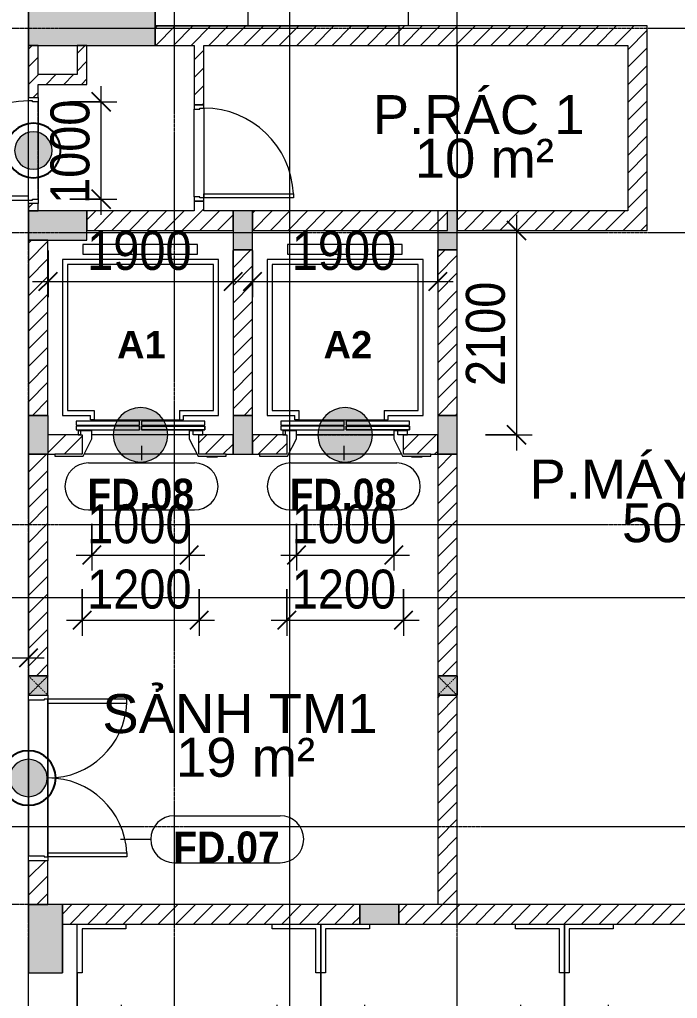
# Model space of a CAD drawing. Header units: millimetres. Extents: x 25998 to 252958, y -15958 to 83425.
# Drawn here: x 44361 to 51113, y 43574 to 53627 of the extents above; entities that cross this region are included whole.
import ezdxf

# ---------------------------------------------------------------- set-up
doc = ezdxf.new("R2010")
doc.units = ezdxf.units.MM
for name, pattern in [('Dash', [6, 3, -3]), ('Dash 1_8_', [6.35, 3.175, -3.175]), ('Dash Dot 3_16_', [7.9375, 4.7625, -1.5875, 0, -1.5875]), ('Grid Line', [22.225, 12.7, -3.175, 3.175, -3.175])]:
    doc.linetypes.add(name, pattern=pattern)
for name, color, linetype, lineweight in [('0-1', 7, 'Continuous', 5), ('A-ANNO-DIMS', 211, 'Continuous', 9), ('A-ANNO-DIMS-160', 211, 'Continuous', 9), ('A-ANNO-NOTE', 131, 'Continuous', 9), ('A-ANNO-NOTE-1', 131, 'Continuous', 25), ('A-AREA', 32, 'Dash 1_8_', 9), ('A-AREA-IDEN', 2, 'Continuous', 9), ('A-DETL-GENF-2', 1, 'Continuous', 9), ('A-DOOR-1', 1, 'Continuous', 9), ('A-DOOR-2', 21, 'Continuous', 9), ('A-DOOR-FRAM-1', 1, 'Continuous', 9), ('A-DOOR-IDEN', 31, 'Continuous', 9), ('A-FLOR', 192, 'Continuous', 9), ('A-FLOR-1', 7, 'Continuous', 9), ('A-WALL', 113, 'Continuous', 9), ('A-WALL-1', 113, 'Continuous', 18), ('A-WALL-PATT-2', 111, 'Continuous', 9), ('C-PRKG', 70, 'Continuous', 9), ('G-ANNO-SYMB-1', 111, 'Dash Dot 3_16_', 18), ('G-ANNO-TEXT-1', 7, 'Continuous', 9), ('G-IMPT', 8, 'Continuous', 9), ('M-EQPM', 50, 'Continuous', 9), ('S-COLS', 52, 'Continuous', 9), ('S-COLS-1', 52, 'Continuous', 5), ('S-COLS-2', 250, 'Continuous', 18), ('S-COLS-4', 52, 'Dash', 9), ('S-COLS-5', 52, 'Continuous', 18), ('S-COLS-HDLN', 52, 'Dash', 9), ('S-GRID-1', 1, 'Grid Line', 9)]:
    doc.layers.add(name, color=color, linetype=linetype, lineweight=lineweight)
doc.styles.add('Arial_3', font='arial_0.ttf', dxfattribs={"height": 400})
doc.styles.add('Arial_5', font='arial_0.ttf', dxfattribs={"height": 280})
doc.styles.add('Arial_B', font='arialbd_0.ttf', dxfattribs={"width": 0.9, "height": 320})
doc.styles.add('UTM Avo', font='UTM Avo.ttf', dxfattribs={"width": 0.9, "height": 400})
doc.dimstyles.new('1_Dim_chi_tiet_2_5', dxfattribs={"dimscale": 304.8, "dimtxt": 399.720379, "dimasz": 0.629921, "dimexe": 0.524934, "dimexo": 0.0625, "dimgap": 0.052493, "dimtad": 1, "dimdec": 0, "dimrnd": 5, "dimzin": 0, "dimdsep": 46, "dimtxsty": 'UTM Avo', "dimblk1": 'OBLIQUE', "dimblk2": 'OBLIQUE', "dimsah": 1, "dimcen": 0.09, "dimdle": 0.524934, "dimazin": 0, "dimtfac": 1, "dimtdec": 4, "dimtix": 1, "dimtmove": 0, "dimatfit": 3, "dimfxl": 1.049869, "dimfxlon": 1, "dimtvp": 1, "dimtolj": 1, "dimtzin": 0, "dimarcsym": 2})
pattern_1 = [(45, (0, 0), (-90.50967, 90.50967), [])]

# ---------------------------------------------------------------- blocks, each defined once
blk = doc.blocks.new('NCV_TKTC_KET CAU_rvt-1-TKCS_MB TẦNG HẦM')
at = {"layer": 'S-COLS-1'}
for points in [[(44771, 53362), (45753, 53362), (45753, 53712), (44453, 53712), (44453, 53362), (44653, 53362)], [(48853, 53562), (48853, 53562), (48253, 53562)], [(45053, 51362), (45053, 51662), (44453, 51662), (44453, 51362), (44829, 51362)], [(46753, 51262), (46753, 51662), (46553, 51662), (46553, 51262)], [(48853, 51262), (48853, 51662), (48753, 51662), (48753, 51462), (48653, 51462), (48653, 51262), (48791, 51262)], [(44653, 49162), (44653, 49562), (44453, 49562), (44453, 49162), (44584, 49162)], [(46753, 49162), (46753, 49562), (46553, 49562), (46553, 49162)], [(48852, 49162), (48853, 49162), (48853, 49562), (48653, 49562), (48653, 49162)], [(44803, 43837), (44803, 44537), (44453, 44537), (44453, 43837), (44653, 43837)], [(48053, 44337), (48253, 44337), (48253, 44537), (47853, 44537), (47853, 44337)]]:
    blk.add_hatch(color=256, dxfattribs=at).paths.add_polyline_path(points)
at = {"layer": 'A-FLOR-1'}
for p, q in [((46103, 49362), (45103, 49362)), ((48203, 49362), (47203, 49362))]:
    blk.add_line(p, q, dxfattribs=at)
at = {"layer": 'S-COLS-2'}
for p, q in [((44453, 53712), (44453, 53362)), ((45753, 53362), (45753, 53712)), ((48253, 53562), (48253, 53362)), ((48853, 53562), (48253, 53562)), ((48853, 53362), (48853, 53562)), ((44453, 53362), (45753, 53362)), ((48253, 53362), (48853, 53362)), ((44453, 51662), (44453, 51362)), ((45053, 51662), (44453, 51662)), ((45053, 51362), (45053, 51662)), ((46753, 51662), (46553, 51662)), ((46553, 51662), (46553, 51262)), ((46753, 51262), (46753, 51662)), ((48853, 51662), (48653, 51662)), ((48653, 51662), (48653, 51262)), ((48853, 51262), (48853, 51662)), ((44453, 51362), (45053, 51362)), ((46553, 51262), (46753, 51262)), ((48653, 51262), (48853, 51262)), ((44653, 49562), (44453, 49562)), ((44453, 49562), (44453, 49162)), ((44653, 49162), (44653, 49562)), ((46753, 49562), (46553, 49562)), ((46553, 49562), (46553, 49162)), ((46753, 49162), (46753, 49562)), ((48853, 49562), (48653, 49562)), ((48653, 49562), (48653, 49162)), ((48853, 49162), (48853, 49562)), ((44453, 49162), (44653, 49162)), ((46553, 49162), (46753, 49162)), ((48653, 49162), (48853, 49162)), ((44803, 44537), (44453, 44537)), ((44453, 44537), (44453, 43837)), ((44803, 43837), (44803, 44537)), ((47853, 44537), (47853, 44337)), ((48253, 44537), (47853, 44537)), ((48253, 44337), (48253, 44537)), ((47853, 44337), (48253, 44337)), ((44453, 43837), (44803, 43837))]:
    blk.add_line(p, q, dxfattribs=at)
blk = doc.blocks.new('FD_07 - FD_07-1700x2200-CỬA ĐI 2 CÁNH-957538-TKCS_MB TẦNG HẦM')
at = {"layer": 'A-DETL-GENF-2'}
for p, q in [((-810, -910), (-810, -100)), ((-810, -100), (-770, -100)), ((-770, -100), (-770, -910)), ((810, -100), (770, -100)), ((770, -100), (770, -910)), ((810, -910), (810, -100)), ((-770, -910), (-810, -910)), ((770, -910), (810, -910))]:
    blk.add_line(p, q, dxfattribs=at)
for centre, start, end in [((-810, -100), 272.8306, 360), ((810, -100), 180, 267.1694)]:
    blk.add_arc(centre, 810, start, end, dxfattribs=at)
at = {"layer": 'A-DOOR-1'}
for p, q in [((800, 100), (-800, 100)), ((-810, -100), (810, -100))]:
    blk.add_line(p, q, dxfattribs=at)
at = {"layer": 'A-DOOR-FRAM-1'}
for p, q in [((-850, 100), (-800, 100)), ((-850, -100), (-850, 100)), ((-800, 100), (-800, -60)), ((800, 100), (850, 100)), ((800, -60), (800, 100)), ((850, 100), (850, -100)), ((-810, -100), (-850, -100)), ((-800, -60), (-810, -60)), ((-810, -60), (-810, -100)), ((810, -60), (800, -60)), ((810, -100), (810, -60)), ((850, -100), (810, -100))]:
    blk.add_line(p, q, dxfattribs=at)
blk = doc.blocks.new('Thang may HIEN - Dài x Rộng - 2000x2000-2402764-TKCS_MB TẦNG HẦM')
at = {"layer": 'A-DOOR-2'}
for p, q in [((-590, 120), (-880, 120)), ((-880, 120), (-880, 100)), ((-680, 124), (-790, 124)), ((-790, 124), (-790, 120)), ((-680, 120), (-680, 124)), ((-500, -60), (-590, 120)), ((590, 120), (500, -60)), ((880, 120), (590, 120)), ((880, 100), (880, 120)), ((-880, 100), (-600, 100)), ((-600, 100), (-600, -100)), ((600, -100), (600, 100)), ((600, 100), (880, 100)), ((-600, -100), (-640, -100)), ((-640, -100), (-640, -140)), ((-600, -100), (-540, -100)), ((-540, -100), (-540, -140)), ((-500, -140), (-500, -60)), ((500, -60), (500, -140)), ((615, -100), (600, -100)), ((615, -140), (615, -100)), ((640, -100), (615, -100)), ((640, -140), (640, -100)), ((-660, -190), (-660, -150)), ((-660, -150), (-10, -150)), ((-10, -150), (-660, -150)), ((-660, -150), (-660, -190)), ((-10, -190), (-660, -190)), ((-660, -190), (-10, -190)), ((-10, -200), (-660, -200)), ((-660, -200), (-660, -240)), ((-10, -200), (-660, -200)), ((-660, -200), (-660, -240)), ((-640, -140), (-540, -140)), ((-540, -140), (-500, -140)), ((-10, -150), (-10, -190)), ((-10, -190), (-10, -150)), ((-10, -240), (-10, -200)), ((-10, -240), (-10, -200)), ((660, -150), (10, -150)), ((10, -150), (10, -190)), ((10, -150), (10, -190)), ((660, -150), (10, -150)), ((10, -190), (660, -190)), ((10, -190), (660, -190)), ((10, -200), (10, -240)), ((660, -200), (10, -200)), ((10, -200), (10, -240)), ((660, -200), (10, -200)), ((500, -140), (615, -140)), ((615, -140), (640, -140)), ((660, -190), (660, -150)), ((660, -190), (660, -150)), ((660, -240), (660, -200)), ((660, -240), (660, -200)), ((-440, -300), (-800, -300)), ((-800, -300), (-800, -1900)), ((-660, -240), (-10, -240)), ((-660, -240), (-10, -240)), ((-440, -255), (-440, -300)), ((-400, -255), (-440, -255)), ((475, -255), (-400, -255)), ((-400, -350), (-400, -255)), ((10, -240), (660, -240)), ((10, -240), (660, -240)), ((475, -255), (515, -255)), ((475, -350), (475, -255)), ((515, -255), (515, -300)), ((800, -300), (515, -300)), ((800, -1900), (800, -300)), ((-400, -350), (-750, -350)), ((-750, -350), (-750, -1850)), ((750, -350), (475, -350)), ((750, -1850), (750, -350)), ((-800, -1900), (800, -1900)), ((-750, -1850), (750, -1850)), ((591, -1955), (-584, -1955)), ((-584, -1955), (-584, -2055)), ((591, -2055), (591, -1955)), ((-584, -2055), (591, -2055))]:
    blk.add_line(p, q, dxfattribs=at)
blk = doc.blocks.new('FD_02 - FD_03 - FD_02-KY THUAT-1000x2200mm-2441165-TKCS_MB TẦNG HẦM')
at = {"layer": 'A-DETL-GENF-2'}
for p, q in [((510, -50), (470, -50)), ((470, -50), (470, -1070)), ((510, -1070), (510, -50)), ((470, -1070), (510, -1070))]:
    blk.add_line(p, q, dxfattribs=at)
blk.add_arc((510, -50), 1020, 180, 267.7525, dxfattribs=at)
at = {"layer": 'A-DOOR-FRAM-1'}
for p, q in [((-545, 50), (-500, 50)), ((-545, -50), (-545, 50)), ((-500, 50), (-500, -10)), ((500, 50), (545, 50)), ((500, -10), (500, 50)), ((545, 50), (545, -50)), ((-510, -50), (-545, -50)), ((-500, -10), (-510, -10)), ((-510, -10), (-510, -50)), ((510, -10), (500, -10)), ((510, -50), (510, -10)), ((545, -50), (510, -50))]:
    blk.add_line(p, q, dxfattribs=at)
blk = doc.blocks.new('xe oto1 - xe oto-615462-TKCS_MB TẦNG HẦM')
at = {"layer": 'C-PRKG'}
for p, q in [((-2500, 0), (0, 0)), ((-2500, -5000), (-2500, 0)), ((-500, 0), (0, 0)), ((-500, -100), (-500, 0)), ((0, 0), (0, -500)), ((0, 0), (0, -5000)), ((-2500, 0), (-2000, 0)), ((-2500, -500), (-2500, 0)), ((-2450, -100), (-2450, -500)), ((-2000, -100), (-2450, -100)), ((-2000, 0), (-2000, -100)), ((-50, -100), (-500, -100)), ((-50, -500), (-50, -100)), ((-2450, -500), (-2500, -500)), ((-2500, -500), (-2500, -4500)), ((-2500, -4500), (-2500, -500)), ((0, -500), (-50, -500)), ((0, -500), (0, -4500)), ((0, -4500), (0, -500)), ((-2050, -3950), (-2050, -3820)), ((-2050, -3950), (-2050, -3820)), ((-450, -3950), (-450, -3820)), ((-450, -3950), (-450, -3820)), ((-2300, -4000), (-2380, -4000)), ((-2300, -4000), (-2380, -4000)), ((-2300, -3950), (-1800, -3950)), ((-2300, -4050), (-2300, -3950)), ((-1800, -3950), (-1800, -4050)), ((-1720, -4000), (-1800, -4000)), ((-1720, -4000), (-1800, -4000)), ((-700, -4000), (-780, -4000)), ((-700, -4000), (-780, -4000)), ((-700, -3950), (-200, -3950)), ((-700, -4050), (-700, -3950)), ((-200, -3950), (-200, -4050)), ((-120, -4000), (-200, -4000)), ((-120, -4000), (-200, -4000)), ((-1800, -4050), (-2300, -4050)), ((-2050, -4170), (-2050, -4050)), ((-2050, -4170), (-2050, -4050)), ((-200, -4050), (-700, -4050)), ((-450, -4170), (-450, -4050)), ((-450, -4170), (-450, -4050)), ((-2500, -4500), (-2450, -4500)), ((-2500, -5000), (-2500, -4500)), ((-2450, -4500), (-2450, -4950)), ((-50, -4500), (0, -4500)), ((-50, -4950), (-50, -4500)), ((0, -4500), (0, -5000)), ((-2450, -4950), (-2000, -4950)), ((-2000, -4950), (-2000, -5000)), ((-500, -4950), (-50, -4950)), ((-500, -5000), (-500, -4950))]:
    blk.add_line(p, q, dxfattribs=at)
blk = doc.blocks.new('FD_02 - FD_03 - FD_03-KY THUAT-900x2200mm-801878-TKCS_MB TẦNG HẦM')
at = {"layer": 'A-DETL-GENF-2'}
for p, q in [((420, 50), (420, 970)), ((420, 970), (460, 970)), ((460, 970), (460, 50)), ((460, 50), (420, 50))]:
    blk.add_line(p, q, dxfattribs=at)
blk.add_arc((460, 50), 920, 92.4919, 180, dxfattribs=at)
at = {"layer": 'A-DOOR-FRAM-1'}
for p, q in [((-460, 50), (-495, 50)), ((-495, 50), (-495, -50)), ((-460, 10), (-460, 50)), ((-450, 10), (-460, 10)), ((-450, -50), (-450, 10)), ((460, 10), (450, 10)), ((450, 10), (450, -50)), ((495, 50), (460, 50)), ((460, 50), (460, 10)), ((495, -50), (495, 50)), ((-495, -50), (-450, -50)), ((450, -50), (495, -50))]:
    blk.add_line(p, q, dxfattribs=at)
blk = doc.blocks.new('G1_SOF - BO TRU - 200x200-3847069-TKCS_MB TẦNG HẦM')
at = {"layer": 'S-COLS-HDLN'}
for p, q in [((-100, -100), (100, 100)), ((100, -100), (-100, 100))]:
    blk.add_line(p, q, dxfattribs=at)
blk = doc.blocks.new('TKTC_BE NGAM TANG HAM_260130 - TKTC_XREF_260130_MB BE NGAM TANG HAM_dwg-4017279-TKCS_MB TẦNG HẦM')
at = {"layer": 'G-IMPT', "flags": 128}
blk.add_lwpolyline([(-154799, -111210), (-154799, -110235), (-156449, -110235), (-156449, -111210)], dxfattribs=at)
blk = doc.blocks.new('TKTC_BE NGAM TANG HAM_260130 - TKTC_BE NGAM TANG HAM_260130-2131746-TKCS_MB TẦNG HẦM')
blk.add_blockref('TKTC_BE NGAM TANG HAM_260130 - TKTC_XREF_260130_MB BE NGAM TANG HAM_dwg-4017279-TKCS_MB TẦNG HẦM', (169499, 147535))
blk = doc.blocks.new('STN_Door Tag - STN_Door Tag-1788670-TKCS_MB TẦNG HẦM')
at = {"layer": 'A-DOOR-IDEN'}
for p, q in [((-3.37, 1.495), (3.431, 1.495)), ((-3.37, -1.524), (3.431, -1.524))]:
    blk.add_line(p, q, dxfattribs=at)
for centre, start, end in [((-3.37, -0.015), 90, 270), ((3.431, -0.015), 270, 90)]:
    blk.add_arc(centre, 1.509, start, end, dxfattribs=at)
blk = doc.blocks.new('DIMBLOCK20-TKCS_MB TẦNG HẦM')
at = {"layer": 'A-ANNO-DIMS-160'}
for p, q in [((38853, 47391), (38853, 46911)), ((38853, 47071), (38853, 47391)), ((44453, 47391), (44453, 46911)), ((44453, 47071), (44453, 47391)), ((38693, 47071), (44613, 47071))]:
    blk.add_line(p, q, dxfattribs=at)
at = {"layer": 'A-ANNO-DIMS-160', "lineweight": 25}
for p, q in [((38853, 47071), (38949, 47167)), ((44453, 47071), (44549, 47167)), ((38853, 47071), (38757, 46975)), ((44453, 47071), (44357, 46975))]:
    blk.add_line(p, q, dxfattribs=at)
at = {"layer": 'A-ANNO-DIMS-160', "color": 0, "insert": (41105, 47590), "char_height": 400, "width": 1314.64, "attachment_point": 1, "line_spacing_factor": 1.110334, "style": 'UTM Avo'}
blk.add_mtext('5600', dxfattribs=at)
blk = doc.blocks.new('_Oblique')
at = {"color": 0, "linetype": 'ByBlock', "lineweight": -2}
blk.add_line((-0.5, -0.5), (0.5, 0.5), dxfattribs=at)
blk = doc.blocks.new('HDNDCT_GHI CHÚ CỬA CHỐNG CHÁY EI60 - HDNDCT_GHI CHÚ CỬA CHỐNG CHÁY EI60-1614697-TKCS_MB TẦNG HẦM')
at = {"layer": 'A-ANNO-NOTE'}
h = blk.add_hatch(color=256, dxfattribs=at)
edge = h.paths.add_edge_path()
edge.add_arc((0, 0), 1.2, 0, 180)
edge.add_arc((0, 0), 1.2, 180, 360)
for radius, start, end in [(1.75, 360, 180), (1.2, 360, 180), (1.2, 180, 360)]:
    blk.add_arc((0, 0), radius, start, end, dxfattribs=at)
at = {"layer": 'A-ANNO-NOTE-1'}
for start, end in [(360, 180), (180, 360)]:
    blk.add_arc((0, 0), 1.75, start, end, dxfattribs=at)
blk = doc.blocks.new('DIMBLOCK106-TKCS_MB TẦNG HẦM')
at = {"layer": 'A-ANNO-DIMS-160'}
for p, q in [((45198, 51622), (45198, 52942)), ((44878, 52782), (45358, 52782)), ((45198, 52782), (44878, 52782)), ((44878, 51782), (45358, 51782)), ((45198, 51782), (44878, 51782))]:
    blk.add_line(p, q, dxfattribs=at)
at = {"layer": 'A-ANNO-DIMS-160', "lineweight": 25}
for p, q in [((45198, 52782), (45102, 52878)), ((45198, 52782), (45294, 52686)), ((45198, 51782), (45102, 51878)), ((45198, 51782), (45294, 51686))]:
    blk.add_line(p, q, dxfattribs=at)
at = {"layer": 'A-ANNO-DIMS-160', "color": 0, "insert": (44678, 51734), "char_height": 400, "width": 1314.64, "attachment_point": 1, "rotation": 90, "line_spacing_factor": 1.110334, "style": 'UTM Avo'}
blk.add_mtext('1000', dxfattribs=at)
blk = doc.blocks.new('HDNDCT_GHI CHÚ CỬA CHỐNG CHÁY E30 - HDNDCT_GHI CHÚ CỬA CHỐNG CHÁY E30-1614707-TKCS_MB TẦNG HẦM')
at = {"layer": 'A-ANNO-NOTE'}
h = blk.add_hatch(color=256, dxfattribs=at)
edge = h.paths.add_edge_path()
edge.add_arc((0, 0), 1.75, 0, 180)
edge.add_arc((0, 0), 1.75, 180, 360)
for start, end in [(360, 180), (180, 360)]:
    blk.add_arc((0, 0), 1.75, start, end, dxfattribs=at)
blk = doc.blocks.new('DIMBLOCK113-TKCS_MB TẦNG HẦM')
at = {"layer": 'A-ANNO-DIMS-160'}
for p, q in [((45003, 47778), (45003, 47298)), ((45003, 47458), (45003, 47778)), ((46203, 47778), (46203, 47298)), ((46203, 47458), (46203, 47778)), ((44843, 47458), (46363, 47458))]:
    blk.add_line(p, q, dxfattribs=at)
at = {"layer": 'A-ANNO-DIMS-160', "lineweight": 25}
for p, q in [((45003, 47458), (45099, 47554)), ((46203, 47458), (46299, 47554)), ((45003, 47458), (44907, 47362)), ((46203, 47458), (46107, 47362))]:
    blk.add_line(p, q, dxfattribs=at)
at = {"layer": 'A-ANNO-DIMS-160', "color": 0, "insert": (45055, 47978), "char_height": 400, "width": 1314.64, "attachment_point": 1, "line_spacing_factor": 1.110334, "style": 'UTM Avo'}
blk.add_mtext('1200', dxfattribs=at)
blk = doc.blocks.new('DIMBLOCK114-TKCS_MB TẦNG HẦM')
at = {"layer": 'A-ANNO-DIMS-160'}
for p, q in [((47103, 47778), (47103, 47298)), ((47103, 47458), (47103, 47778)), ((48303, 47778), (48303, 47298)), ((48303, 47458), (48303, 47778)), ((46943, 47458), (48463, 47458))]:
    blk.add_line(p, q, dxfattribs=at)
at = {"layer": 'A-ANNO-DIMS-160', "lineweight": 25}
for p, q in [((47103, 47458), (47199, 47554)), ((48303, 47458), (48399, 47554)), ((47103, 47458), (47007, 47362)), ((48303, 47458), (48207, 47362))]:
    blk.add_line(p, q, dxfattribs=at)
at = {"layer": 'A-ANNO-DIMS-160', "color": 0, "insert": (47155, 47978), "char_height": 400, "width": 1314.64, "attachment_point": 1, "line_spacing_factor": 1.110334, "style": 'UTM Avo'}
blk.add_mtext('1200', dxfattribs=at)
blk = doc.blocks.new('DIMBLOCK115-TKCS_MB TẦNG HẦM')
at = {"layer": 'A-ANNO-DIMS-160'}
for p, q in [((45103, 48448), (45103, 47968)), ((45103, 48128), (45103, 48448)), ((46103, 48448), (46103, 47968)), ((46103, 48128), (46103, 48448)), ((44943, 48128), (46263, 48128))]:
    blk.add_line(p, q, dxfattribs=at)
at = {"layer": 'A-ANNO-DIMS-160', "lineweight": 25}
for p, q in [((45103, 48128), (45199, 48224)), ((46103, 48128), (46199, 48224)), ((45103, 48128), (45007, 48032)), ((46103, 48128), (46007, 48032))]:
    blk.add_line(p, q, dxfattribs=at)
at = {"layer": 'A-ANNO-DIMS-160', "color": 0, "insert": (45055, 48648), "char_height": 400, "width": 1314.64, "attachment_point": 1, "line_spacing_factor": 1.110334, "style": 'UTM Avo'}
blk.add_mtext('1000', dxfattribs=at)
blk = doc.blocks.new('DIMBLOCK116-TKCS_MB TẦNG HẦM')
at = {"layer": 'A-ANNO-DIMS-160'}
for p, q in [((47203, 48448), (47203, 47968)), ((47203, 48128), (47203, 48448)), ((48203, 48448), (48203, 47968)), ((48203, 48128), (48203, 48448)), ((47043, 48128), (48363, 48128))]:
    blk.add_line(p, q, dxfattribs=at)
at = {"layer": 'A-ANNO-DIMS-160', "lineweight": 25}
for p, q in [((47203, 48128), (47299, 48224)), ((48203, 48128), (48299, 48224)), ((47203, 48128), (47107, 48032)), ((48203, 48128), (48107, 48032))]:
    blk.add_line(p, q, dxfattribs=at)
at = {"layer": 'A-ANNO-DIMS-160', "color": 0, "insert": (47155, 48648), "char_height": 400, "width": 1314.64, "attachment_point": 1, "line_spacing_factor": 1.110334, "style": 'UTM Avo'}
blk.add_mtext('1000', dxfattribs=at)
blk = doc.blocks.new('DIMBLOCK157-TKCS_MB TẦNG HẦM')
at = {"layer": 'A-ANNO-DIMS-160'}
for p, q in [((46753, 51256), (46753, 50776)), ((46753, 50936), (46753, 51256)), ((48653, 51256), (48653, 50776)), ((48653, 50936), (48653, 51256)), ((46593, 50936), (48813, 50936))]:
    blk.add_line(p, q, dxfattribs=at)
at = {"layer": 'A-ANNO-DIMS-160', "lineweight": 25}
for p, q in [((46753, 50936), (46849, 51032)), ((48653, 50936), (48749, 51032)), ((46753, 50936), (46657, 50840)), ((48653, 50936), (48557, 50840))]:
    blk.add_line(p, q, dxfattribs=at)
at = {"layer": 'A-ANNO-DIMS-160', "color": 0, "insert": (47155, 51456), "char_height": 400, "width": 1314.64, "attachment_point": 1, "line_spacing_factor": 1.110334, "style": 'UTM Avo'}
blk.add_mtext('1900', dxfattribs=at)
blk = doc.blocks.new('DIMBLOCK158-TKCS_MB TẦNG HẦM')
at = {"layer": 'A-ANNO-DIMS-160'}
for p, q in [((44653, 51256), (44653, 50776)), ((44653, 50936), (44653, 51256)), ((46553, 51256), (46553, 50776)), ((46553, 50936), (46553, 51256)), ((44493, 50936), (46713, 50936))]:
    blk.add_line(p, q, dxfattribs=at)
at = {"layer": 'A-ANNO-DIMS-160', "lineweight": 25}
for p, q in [((44653, 50936), (44749, 51032)), ((46553, 50936), (46649, 51032)), ((44653, 50936), (44557, 50840)), ((46553, 50936), (46457, 50840))]:
    blk.add_line(p, q, dxfattribs=at)
at = {"layer": 'A-ANNO-DIMS-160', "color": 0, "insert": (45055, 51456), "char_height": 400, "width": 1314.64, "attachment_point": 1, "line_spacing_factor": 1.110334, "style": 'UTM Avo'}
blk.add_mtext('1900', dxfattribs=at)
blk = doc.blocks.new('DIMBLOCK159-TKCS_MB TẦNG HẦM')
at = {"layer": 'A-ANNO-DIMS-160'}
for p, q in [((49462, 51622), (49462, 49202)), ((49142, 51462), (49622, 51462)), ((49462, 51462), (49142, 51462)), ((49142, 49362), (49622, 49362)), ((49462, 49362), (49142, 49362))]:
    blk.add_line(p, q, dxfattribs=at)
at = {"layer": 'A-ANNO-DIMS-160', "lineweight": 25}
for p, q in [((49462, 51462), (49366, 51558)), ((49462, 51462), (49558, 51366)), ((49462, 49362), (49366, 49458)), ((49462, 49362), (49558, 49266))]:
    blk.add_line(p, q, dxfattribs=at)
at = {"layer": 'A-ANNO-DIMS-160', "color": 0, "insert": (48942, 49864), "char_height": 400, "width": 1314.64, "attachment_point": 1, "rotation": 90, "line_spacing_factor": 1.110334, "style": 'UTM Avo'}
blk.add_mtext('2100', dxfattribs=at)

msp = doc.modelspace()

# ---------------------------------------------------------------- hatches: boundary and pattern name
at = {"layer": 'A-WALL-PATT-2'}
h = msp.add_hatch(dxfattribs=at)
h.set_pattern_fill('FP_1', color=256, style=0, pattern_type=2)
h.set_pattern_definition(pattern_1)
h.paths.add_polyline_path([(48177.6, 53361.9), (48852.6, 53362.3), (48852.6, 53561.9), (45752.6, 53561.9), (45752.6, 53361.9), (48053.3, 53361.9)])
h = msp.add_hatch(dxfattribs=at)
h.set_pattern_fill('FP_1', color=256, style=0, pattern_type=2)
h.set_pattern_definition(pattern_1)
h.paths.add_polyline_path([(50602.6, 53361.9), (50602.6, 53561.9), (48852.6, 53561.9), (48852.6, 53361.9), (49365.1, 53361.9)])
h = msp.add_hatch(dxfattribs=at)
h.set_pattern_fill('FP_1', color=256, style=0, pattern_type=2)
h.set_pattern_definition(pattern_1)
h.paths.add_polyline_path([(50802.6, 51461.9), (50802.6, 53561.9), (50602.6, 53561.9), (50602.6, 51461.9)])
h = msp.add_hatch(dxfattribs=at)
h.set_pattern_fill('FP_1', color=256, style=0, pattern_type=2)
h.set_pattern_definition(pattern_1)
h.paths.add_polyline_path([(44552.6, 53061.9), (44552.6, 53061.9), (44552.6, 53361.9), (44452.6, 53361.9), (44452.6, 53061.9)])
h = msp.add_hatch(dxfattribs=at)
h.set_pattern_fill('FP_1', color=256, style=0, pattern_type=2)
h.set_pattern_definition(pattern_1)
h.paths.add_polyline_path([(45052.6, 52961.9), (45052.6, 53361.9), (44952.6, 53361.9), (44952.6, 52961.9)])
h = msp.add_hatch(dxfattribs=at)
h.set_pattern_fill('FP_1', color=256, style=0, pattern_type=2)
h.set_pattern_definition(pattern_1)
h.paths.add_polyline_path([(46152.5, 51661.9), (46252.5, 51661.9), (46252.5, 51761.9), (46152.5, 51761.9), (46152.5, 51728.6)])
h.paths.add_polyline_path([(46152.5, 52751.9), (46252.5, 52751.9), (46252.5, 53361.9), (46152.5, 53361.9), (46152.5, 52961.9)])
h = msp.add_hatch(dxfattribs=at)
h.set_pattern_fill('FP_1', color=256, style=0, pattern_type=2)
h.set_pattern_definition(pattern_1)
h.paths.add_polyline_path([(44829.2, 52961.9), (44952.6, 52961.9), (44952.6, 53061.9), (44452.6, 53061.9), (44452.6, 52961.9), (44746.3, 52961.9)])
h = msp.add_hatch(dxfattribs=at)
h.set_pattern_fill('FP_1', color=256, style=0, pattern_type=2)
h.set_pattern_definition(pattern_1)
h.paths.add_polyline_path([(44552.6, 51661.9), (44551.7, 51737), (44452.6, 51737), (44452.6, 51661.9)])
h.paths.add_polyline_path([(44452.6, 52827), (44552.6, 52827), (44552.6, 52961.9), (44452.6, 52961.9)])
h = msp.add_hatch(dxfattribs=at)
h.set_pattern_fill('FP_1', color=256, style=0, pattern_type=2)
h.set_pattern_definition(pattern_1)
h.paths.add_polyline_path([(45452.6, 51461.9), (46552.6, 51461.9), (46552.6, 51661.9), (45052.6, 51661.9), (45052.6, 51461.9)])
h = msp.add_hatch(dxfattribs=at)
h.set_pattern_fill('FP_1', color=256, style=0, pattern_type=2)
h.set_pattern_definition(pattern_1)
h.paths.add_polyline_path([(48652.6, 51461.9), (48752.6, 51461.9), (48752.6, 51661.9), (46752.6, 51661.9), (46752.6, 51461.9), (48053.3, 51461.9)])
h = msp.add_hatch(dxfattribs=at)
h.set_pattern_fill('FP_1', color=256, style=0, pattern_type=2)
h.set_pattern_definition(pattern_1)
h.paths.add_polyline_path([(48852.6, 51461.9), (50602.6, 51461.9), (50602.6, 51661.9), (48852.6, 51661.9)])
h = msp.add_hatch(dxfattribs=at)
h.set_pattern_fill('FP_1', color=256, style=0, pattern_type=2)
h.set_pattern_definition(pattern_1)
h.paths.add_polyline_path([(44652.6, 49561.9), (44652.6, 51361.9), (44452.6, 51361.9), (44452.6, 49561.9), (44576.4, 49561.9)])
h = msp.add_hatch(dxfattribs=at)
h.set_pattern_fill('FP_1', color=256, style=0, pattern_type=2)
h.set_pattern_definition(pattern_1)
h.paths.add_polyline_path([(46552.6, 49561.9), (46752.6, 49561.9), (46752.6, 51261.9), (46552.6, 51261.9), (46552.6, 51130.2)])
h = msp.add_hatch(dxfattribs=at)
h.set_pattern_fill('FP_1', color=256, style=0, pattern_type=2)
h.set_pattern_definition(pattern_1)
h.paths.add_polyline_path([(48852.6, 49561.9), (48852.6, 51261.9), (48652.6, 51261.9), (48652.6, 49561.9)])
h = msp.add_hatch(dxfattribs=at)
h.set_pattern_fill('FP_1', color=256, style=0, pattern_type=2)
h.set_pattern_definition(pattern_1)
h.paths.add_polyline_path([(46482.6, 49161.9), (46552.6, 49161.9), (46552.6, 49361.9), (46202.6, 49361.9), (46202.6, 49161.9), (46441.3, 49161.9)])
h.paths.add_polyline_path([(44652.6, 49161.9), (45002.6, 49161.9), (45002.6, 49361.9), (44652.6, 49361.9)])
h = msp.add_hatch(dxfattribs=at)
h.set_pattern_fill('FP_1', color=256, style=0, pattern_type=2)
h.set_pattern_definition(pattern_1)
h.paths.add_polyline_path([(48582.6, 49161.9), (48652.6, 49161.9), (48652.6, 49361.9), (48302.6, 49361.9), (48302.6, 49161.9)])
h.paths.add_polyline_path([(47102.6, 49161.9), (47102.6, 49361.9), (46752.6, 49361.9), (46752.6, 49161.9), (46822.6, 49161.9)])
h = msp.add_hatch(dxfattribs=at)
h.set_pattern_fill('FP_1', color=256, style=0, pattern_type=2)
h.set_pattern_definition(pattern_1)
h.paths.add_polyline_path([(44652.6, 44536.9), (44652.6, 44987.7), (44452.6, 44987.7), (44452.6, 44536.9), (44458, 44536.9)])
h.paths.add_polyline_path([(44652.6, 46887.1), (44652.6, 49161.9), (44452.6, 49161.9), (44452.6, 46887.1)])
h = msp.add_hatch(dxfattribs=at)
h.set_pattern_fill('FP_1', color=256, style=0, pattern_type=2)
h.set_pattern_definition(pattern_1)
h.paths.add_polyline_path([(48852.6, 44536.9), (48852.6, 46687.1), (48652.6, 46687.1), (48652.6, 44536.9)])
h.paths.add_polyline_path([(48652.6, 46887.1), (48852.6, 46887.1), (48851.7, 49161.9), (48652.6, 49161.9), (48652.6, 46897.6)])
h = msp.add_hatch(dxfattribs=at)
h.set_pattern_fill('FP_1', color=256, style=0, pattern_type=2)
h.set_pattern_definition(pattern_1)
h.paths.add_polyline_path([(44852.6, 44336.9), (47852.6, 44336.9), (47852.6, 44536.9), (44802.6, 44536.9), (44802.6, 44336.9), (44829.2, 44336.9)])
h = msp.add_hatch(dxfattribs=at)
h.set_pattern_fill('FP_1', color=256, style=0, pattern_type=2)
h.set_pattern_definition(pattern_1)
h.paths.add_polyline_path([(51277.5, 44336.9), (52577.6, 44336.9), (52577.6, 44536.9), (48252.6, 44536.9), (48252.6, 44336.9), (49665.4, 44336.9)])
at = {"layer": 'S-COLS-1'}
for points in [[(44652.6, 46687.1), (44652.6, 46887.1), (44452.6, 46887.1), (44452.6, 46687.1)], [(48652.5, 46687.1), (48852.5, 46687.1), (48852.5, 46887.1), (48652.5, 46887.1)]]:
    msp.add_hatch(color=256, dxfattribs=at).paths.add_polyline_path(points)

# ---------------------------------------------------------------- linework, layer by layer
at = {"layer": 'A-AREA'}
for p, q in [((44552.6, 51782), (44552.6, 52782)), ((46102.6, 49361.9), (45102.6, 49361.9)), ((47202.6, 49361.9), (48202.6, 49361.9)), ((46182.6, 49161.9), (45022.6, 49161.9)), ((48282.6, 49161.9), (47122.6, 49161.9))]:
    msp.add_line(p, q, dxfattribs=at)
at = {"layer": 'A-DOOR-IDEN'}
for p, q in [((45612.1, 49250.6), (45612.4, 49103.5)), ((47688, 49250.6), (47688.3, 49103.5)), ((45396.9, 45210.5), (45706.8, 45210.5))]:
    msp.add_line(p, q, dxfattribs=at)
at = {"layer": 'A-FLOR'}
for p, q in [((45752.6, 53711.9), (45752.6, 53562.3)), ((45752.6, 53562.3), (48252.6, 53562.3)), ((48852.6, 53361.9), (48852.6, 51661.9)), ((44452.6, 51772), (44452.6, 52792)), ((44552.6, 52782), (44552.6, 51782)), ((46152.5, 51806.9), (46152.5, 52706.9)), ((46252.5, 52716.9), (46252.5, 51796.9)), ((46182.6, 49161.9), (45022.6, 49161.9)), ((48282.6, 49161.9), (47122.6, 49161.9)), ((48852.6, 46887.1), (48852.6, 46687.1)), ((44652.6, 46647.7), (44652.6, 45027.7)), ((44452.6, 45037.7), (44452.6, 46637.7)), ((44802.6, 44336.9), (44802.6, 43836.9))]:
    msp.add_line(p, q, dxfattribs=at)
at = {"layer": 'A-WALL'}
for p, q in [((44452.6, 46887.1), (44652.6, 46887.1)), ((48652.6, 46887.1), (48852.6, 46887.1)), ((48852.6, 46687.1), (48652.6, 46687.1))]:
    msp.add_line(p, q, dxfattribs=at)
at = {"layer": 'A-WALL-1'}
for p, q in [((50802.6, 53561.9), (45752.6, 53561.9)), ((45752.6, 53561.9), (45752.6, 53361.9)), ((48852.6, 53361.9), (48852.6, 53561.9)), ((50802.6, 51461.9), (50802.6, 53561.9)), ((44452.6, 53361.9), (44452.6, 52961.9)), ((44552.6, 53361.9), (44452.6, 53361.9)), ((44552.6, 53061.9), (44552.6, 53361.9)), ((45052.6, 53361.9), (44952.6, 53361.9)), ((44952.6, 53361.9), (44952.6, 53061.9)), ((45052.6, 52961.9), (45052.6, 53361.9)), ((45752.6, 53361.9), (46152.5, 53361.9)), ((46152.5, 53361.9), (46152.5, 52751.9)), ((46252.5, 53361.9), (50602.6, 53361.9)), ((46252.5, 52751.9), (46252.5, 53361.9)), ((50602.6, 53361.9), (50602.6, 51661.9)), ((44952.6, 53061.9), (44552.6, 53061.9)), ((44452.6, 52961.9), (44452.6, 52827)), ((44552.6, 52827), (44552.6, 52961.9)), ((44552.6, 52961.9), (45052.6, 52961.9)), ((44452.6, 52827), (44552.6, 52827)), ((46152.5, 52751.9), (46252.5, 52751.9)), ((44552.6, 51737), (44452.6, 51737)), ((44452.6, 51737), (44452.6, 51661.9)), ((44552.6, 51661.9), (44552.6, 51737)), ((46152.5, 51761.9), (46152.5, 51661.9)), ((46252.5, 51761.9), (46152.5, 51761.9)), ((46252.5, 51661.9), (46252.5, 51761.9)), ((44452.6, 51661.9), (44552.6, 51661.9)), ((46152.5, 51661.9), (45052.6, 51661.9)), ((45052.6, 51661.9), (45052.6, 51461.9)), ((46552.6, 51661.9), (46252.5, 51661.9)), ((46552.6, 51461.9), (46552.6, 51661.9)), ((48752.6, 51661.9), (46752.6, 51661.9)), ((46752.6, 51661.9), (46752.6, 51461.9)), ((48752.6, 51461.9), (48752.6, 51661.9)), ((50602.6, 51661.9), (48852.6, 51661.9)), ((48852.6, 51661.9), (48852.6, 51461.9)), ((45052.6, 51461.9), (46552.6, 51461.9)), ((46752.6, 51461.9), (48752.6, 51461.9)), ((48852.6, 51461.9), (50802.6, 51461.9)), ((44652.6, 51361.9), (44452.6, 51361.9)), ((44452.6, 51361.9), (44452.6, 49561.9)), ((44652.6, 49561.9), (44652.6, 51361.9)), ((46752.6, 51261.9), (46552.6, 51261.9)), ((46552.6, 51261.9), (46552.6, 49561.9)), ((46752.6, 49561.9), (46752.6, 51261.9)), ((48652.6, 51261.9), (48652.6, 49561.9)), ((48852.6, 51261.9), (48652.6, 51261.9)), ((48852.6, 49561.9), (48852.6, 51261.9)), ((44452.6, 49561.9), (44652.6, 49561.9)), ((46552.6, 49561.9), (46752.6, 49561.9)), ((48652.6, 49561.9), (48852.6, 49561.9)), ((44987.6, 49361.9), (44652.6, 49361.9)), ((44652.6, 49361.9), (44652.6, 49161.9)), ((46552.6, 49361.9), (46202.6, 49361.9)), ((46552.6, 49161.9), (46552.6, 49361.9)), ((47087.6, 49361.9), (46752.6, 49361.9)), ((46752.6, 49361.9), (46752.6, 49161.9)), ((48652.6, 49361.9), (48302.6, 49361.9)), ((48652.6, 49161.9), (48652.6, 49361.9)), ((44652.6, 49161.9), (44452.6, 49161.9)), ((44452.6, 49161.9), (44452.6, 46887.1)), ((44652.6, 46887.1), (44652.6, 49161.9)), ((44652.6, 49161.9), (44722.6, 49161.9)), ((46482.6, 49161.9), (46552.6, 49161.9)), ((46752.6, 49161.9), (46822.6, 49161.9)), ((48582.6, 49161.9), (48652.6, 49161.9)), ((48652.6, 49161.9), (48652.6, 46887.1)), ((48852.6, 49161.9), (48652.6, 49161.9)), ((48852.6, 46887.1), (48852.6, 49161.9)), ((48652.6, 46687.1), (48652.6, 44536.9)), ((48852.6, 44536.9), (48852.6, 46687.1)), ((44652.6, 44987.7), (44452.6, 44987.7)), ((44452.6, 44987.7), (44452.6, 44536.9)), ((44652.6, 44536.9), (44652.6, 44987.7)), ((44452.6, 44536.9), (44652.6, 44536.9)), ((47852.6, 44536.9), (44802.6, 44536.9)), ((44802.6, 44536.9), (44802.6, 44336.9)), ((47852.6, 44336.9), (47852.6, 44536.9)), ((48652.6, 44536.9), (48252.6, 44536.9)), ((48252.6, 44536.9), (48252.6, 44336.9)), ((52577.6, 44536.9), (48852.6, 44536.9)), ((44802.6, 44336.9), (47852.6, 44336.9)), ((48252.6, 44336.9), (52577.6, 44336.9))]:
    msp.add_line(p, q, dxfattribs=at)
at = {"layer": 'G-ANNO-SYMB-1'}
for p, q in [((47131.3, 83043.8), (47131.3, 10257.4)), ((26379.4, 47691.5), (134566.1, 47691.5))]:
    msp.add_line(p, q, dxfattribs=at)
at = {"layer": 'S-COLS'}
for p, q in [((44652.6, 46887.1), (44452.6, 46887.1)), ((48852.5, 46887.1), (48652.5, 46887.1)), ((48652.5, 46687.1), (48852.5, 46687.1))]:
    msp.add_line(p, q, dxfattribs=at)
at = {"layer": 'S-COLS-5'}
for p, q in [((44452.6, 46887.1), (44452.6, 46687.1)), ((44652.6, 46687.1), (44652.6, 46887.1)), ((48652.5, 46887.1), (48652.5, 46687.1)), ((48852.5, 46687.1), (48852.5, 46887.1)), ((44452.6, 46687.1), (44652.6, 46687.1))]:
    msp.add_line(p, q, dxfattribs=at)
at = {"layer": 'S-GRID-1'}
for p, q in [((44452.6, 16318.9), (44452.6, 77184.9)), ((45952.6, 16318.9), (45952.6, 77184.9)), ((48852.6, 16318.9), (48852.6, 77184.9)), ((128880.9, 53536.9), (31838.8, 53536.9)), ((128880.9, 51436.9), (31838.8, 51436.9)), ((128880.9, 48436.9), (31838.8, 48436.9)), ((126848.9, 45336.9), (33870.8, 45336.9)), ((128880.9, 44536.9), (31838.8, 44536.9))]:
    msp.add_line(p, q, dxfattribs=at)

# ---------------------------------------------------------------- block references
at = {"layer": '0-1'}
msp.add_blockref('NCV_TKTC_KET CAU_rvt-1-TKCS_MB TẦNG HẦM', (0, 0), dxfattribs=at)
at = {"layer": 'A-ANNO-NOTE', "xscale": 160, "yscale": 160, "zscale": 160}
for name, p in [('HDNDCT_GHI CHÚ CỬA CHỐNG CHÁY EI60 - HDNDCT_GHI CHÚ CỬA CHỐNG CHÁY EI60-1614697-TKCS_MB TẦNG HẦM', (44502.6, 52282)), ('HDNDCT_GHI CHÚ CỬA CHỐNG CHÁY E30 - HDNDCT_GHI CHÚ CỬA CHỐNG CHÁY E30-1614707-TKCS_MB TẦNG HẦM', (45602.6, 49361.9)), ('HDNDCT_GHI CHÚ CỬA CHỐNG CHÁY E30 - HDNDCT_GHI CHÚ CỬA CHỐNG CHÁY E30-1614707-TKCS_MB TẦNG HẦM', (47702.6, 49361.9)), ('HDNDCT_GHI CHÚ CỬA CHỐNG CHÁY EI60 - HDNDCT_GHI CHÚ CỬA CHỐNG CHÁY EI60-1614697-TKCS_MB TẦNG HẦM', (44452.6, 45837.7))]:
    msp.add_blockref(name, p, dxfattribs=at)
at = {"layer": 'A-DOOR-1'}
for name, p, rotation in [('FD_02 - FD_03 - FD_02-KY THUAT-1000x2200mm-2441165-TKCS_MB TẦNG HẦM', (44502.6, 52282), 270), ('FD_02 - FD_03 - FD_03-KY THUAT-900x2200mm-801878-TKCS_MB TẦNG HẦM', (46202.5, 52256.9), 270), ('FD_07 - FD_07-1700x2200-CỬA ĐI 2 CÁNH-957538-TKCS_MB TẦNG HẦM', (44552.6, 45837.7), 89.99999999999987)]:
    msp.add_blockref(name, p, dxfattribs=dict(at, rotation=rotation))
at = {"layer": 'A-DOOR-2', "rotation": 180}
for p in [(45602.6, 49261.9), (47702.6, 49261.9)]:
    msp.add_blockref('Thang may HIEN - Dài x Rộng - 2000x2000-2402764-TKCS_MB TẦNG HẦM', p, dxfattribs=at)
at = {"layer": 'A-DOOR-IDEN', "xscale": 159.9999999999999, "yscale": 159.9999999999999, "zscale": 159.9999999999999}
for p in [(45607.6, 48834.6), (47683.5, 48834.6), (46487.5, 45211.2)]:
    msp.add_blockref('STN_Door Tag - STN_Door Tag-1788670-TKCS_MB TẦNG HẦM', p, dxfattribs=at)
at = {"layer": 'C-PRKG', "rotation": 180}
for p in [(44952.6, 39336.9), (47452.6, 39336.9), (49952.6, 39336.9)]:
    msp.add_blockref('xe oto1 - xe oto-615462-TKCS_MB TẦNG HẦM', p, dxfattribs=at)
at = {"layer": 'M-EQPM'}
msp.add_blockref('TKTC_BE NGAM TANG HAM_260130 - TKTC_BE NGAM TANG HAM_260130-2131746-TKCS_MB TẦNG HẦM', (33652.6, 17236.9), dxfattribs=at)
at = {"layer": 'S-COLS-4', "rotation": 180}
for p in [(44552.6, 46787.1), (48752.5, 46787.1)]:
    msp.add_blockref('G1_SOF - BO TRU - 200x200-3847069-TKCS_MB TẦNG HẦM', p, dxfattribs=at)

# ---------------------------------------------------------------- texts
at = {"layer": 'A-AREA-IDEN', "char_height": 400, "line_spacing_factor": 0.936439, "style": 'Arial_3'}
for s, insert, width, attachment_point in [('\\pt8,16,24,32,40,48,56,64,72,80,88,96,104,112,120,128,136,144,152,160,168,176,184,192,200,208,216,224,232,240,248,256;P.RÁC 1', (49073.4, 52445.5), 2180.8, 8), ('\\pt8,16,24,32,40,48,56,64,72,80,88,96,104,112,120,128,136,144,152,160,168,176,184,192,200,208,216,224,232,240,248,256;10 m²', (49131.4, 52199.6), 1449.6, 5), ('\\pt8,16,24,32,40,48,56,64,72,80,88,96,104,112,120,128,136,144,152,160,168,176,184,192,200,208,216,224,232,240,248,256;P.MÁY BƠM', (51199.8, 48702.2), 3196.8, 8), ('\\pt8,16,24,32,40,48,56,64,72,80,88,96,104,112,120,128,136,144,152,160,168,176,184,192,200,208,216,224,232,240,248,256;50 m²', (51257.8, 48456.4), 1449.6, 5), ('\\pt8,16,24,32,40,48,56,64,72,80,88,96,104,112,120,128,136,144,152,160,168,176,184,192,200,208,216,224,232,240,248,256;SẢNH TM1', (46623.2, 46293.4), 2825.6, 8), ('\\pt8,16,24,32,40,48,56,64,72,80,88,96,104,112,120,128,136,144,152,160,168,176,184,192,200,208,216,224,232,240,248,256;19 m²', (46680.4, 46047.6), 1449.6, 5)]:
    msp.add_mtext(s, dxfattribs=dict(at, insert=insert, width=width, attachment_point=attachment_point))
at = {"layer": 'A-DOOR-IDEN', "char_height": 320, "width": 1124.64, "attachment_point": 5, "line_spacing_factor": 0.936439, "style": 'Arial_B'}
for s, insert in [('\\pt7.2,14.4,21.6,28.8,36,43.2,50.4,57.6,64.8,72,79.2,86.4,93.6,100.8,108,115.2,122.4,129.6,136.8,144,151.2,158.4,165.6,172.8,180,187.2,194.4,201.6,208.8,216,223.2,230.4;FD.08', (45604.3, 48749.2)), ('\\pt7.2,14.4,21.6,28.8,36,43.2,50.4,57.6,64.8,72,79.2,86.4,93.6,100.8,108,115.2,122.4,129.6,136.8,144,151.2,158.4,165.6,172.8,180,187.2,194.4,201.6,208.8,216,223.2,230.4;FD.08', (47680.2, 48749.2)), ('\\pt7.2,14.4,21.6,28.8,36,43.2,50.4,57.6,64.8,72,79.2,86.4,93.6,100.8,108,115.2,122.4,129.6,136.8,144,151.2,158.4,165.6,172.8,180,187.2,194.4,201.6,208.8,216,223.2,230.4;FD.07', (46484.3, 45125.8))]:
    msp.add_mtext(s, dxfattribs=dict(at, insert=insert))
at = {"layer": 'G-ANNO-TEXT-1', "char_height": 280, "width": 708.8, "attachment_point": 5, "line_spacing_factor": 0.936439, "style": 'Arial_5'}
for s, insert in [('\\pt79.9988,160.0004,239.9992,320.0008,399.9996,480.0012,560,639.9988,720.0004,799.9992,880.0008,959.9996,1040.0012,1120,1199.9988,1280.0004,1359.9992,1440.0008,1519.9996,1600.0012,1680,1759.9988,1840.0004,1919.9992,2000.0008,2079.9996,2160.0012,2240,2319.9988,2400.0004,2479.9992,2560.0008;{\\fArial|b1|i0|c0|p34;A1}', (45611.7, 50287.5)), ('\\pt79.9988,160.0004,239.9992,320.0008,399.9996,480.0012,560,639.9988,720.0004,799.9992,880.0008,959.9996,1040.0012,1120,1199.9988,1280.0004,1359.9992,1440.0008,1519.9996,1600.0012,1680,1759.9988,1840.0004,1919.9992,2000.0008,2079.9996,2160.0012,2240,2319.9988,2400.0004,2479.9992,2560.0008;{\\fArial|b1|i0|c0|p34;A2}', (47730.4, 50287.5))]:
    msp.add_mtext(s, dxfattribs=dict(at, insert=insert))

# ---------------------------------------------------------------- dimensions: what is measured, and where the dimension line sits
at = {"layer": 'A-ANNO-DIMS'}
for base, p1, p2, override, picture, middle in [((45198.1, 52782), (44878.1, 51782), (44878.1, 52782), {"dimpost": '<>', "dimfxl": 1000}, 'DIMBLOCK106-TKCS_MB TẦNG HẦM', (44975.1, 52282)), ((49461.9, 49361.9), (49141.9, 51461.9), (49141.9, 49361.9), {"dimpost": '<>', "dimfxl": 2100}, 'DIMBLOCK159-TKCS_MB TẦNG HẦM', (49239, 50411.9))]:
    dim = msp.add_linear_dim(base=base, p1=p1, p2=p2, angle=90, dimstyle='1_Dim_chi_tiet_2_5', override=override, dxfattribs=at)
    dim.commit()
    dim.dimension.update_dxf_attribs({"geometry": picture, "text_midpoint": middle})
for base, p1, p2, override, picture, middle in [((46552.6, 50936.2), (44652.6, 51256.2), (46552.6, 51256.2), {"dimpost": '<>', "dimfxl": 1900.07133}, 'DIMBLOCK158-TKCS_MB TẦNG HẦM', (45602.6, 51159.2)), ((48652.6, 50936.2), (46752.6, 51256.2), (48652.6, 51256.2), {"dimpost": '<>', "dimfxl": 1899.92867}, 'DIMBLOCK157-TKCS_MB TẦNG HẦM', (47702.6, 51159.2)), ((46102.6, 48128.2), (45102.6, 48448.2), (46102.6, 48448.2), {"dimpost": '<>', "dimfxl": 1000}, 'DIMBLOCK115-TKCS_MB TẦNG HẦM', (45602.6, 48351.2)), ((48202.6, 48128.2), (47202.6, 48448.2), (48202.6, 48448.2), {"dimpost": '<>', "dimfxl": 1000}, 'DIMBLOCK116-TKCS_MB TẦNG HẦM', (47702.6, 48351.2)), ((46202.6, 47458.3), (45002.6, 47778.3), (46202.6, 47778.3), {"dimpost": '<>', "dimfxl": 1200}, 'DIMBLOCK113-TKCS_MB TẦNG HẦM', (45602.6, 47681.3)), ((48302.6, 47458.3), (47102.6, 47778.3), (48302.6, 47778.3), {"dimpost": '<>', "dimfxl": 1200}, 'DIMBLOCK114-TKCS_MB TẦNG HẦM', (47702.6, 47681.3)), ((44452.6, 47070.8), (38852.6, 47390.8), (44452.6, 47390.8), {"dimpost": '<>', "dimfxl": 5600}, 'DIMBLOCK20-TKCS_MB TẦNG HẦM', (41652.6, 47293.7))]:
    dim = msp.add_linear_dim(base=base, p1=p1, p2=p2, dimstyle='1_Dim_chi_tiet_2_5', override=override, dxfattribs=at)
    dim.commit()
    dim.dimension.update_dxf_attribs({"geometry": picture, "text_midpoint": middle})

doc.saveas('drawing.dxf')
